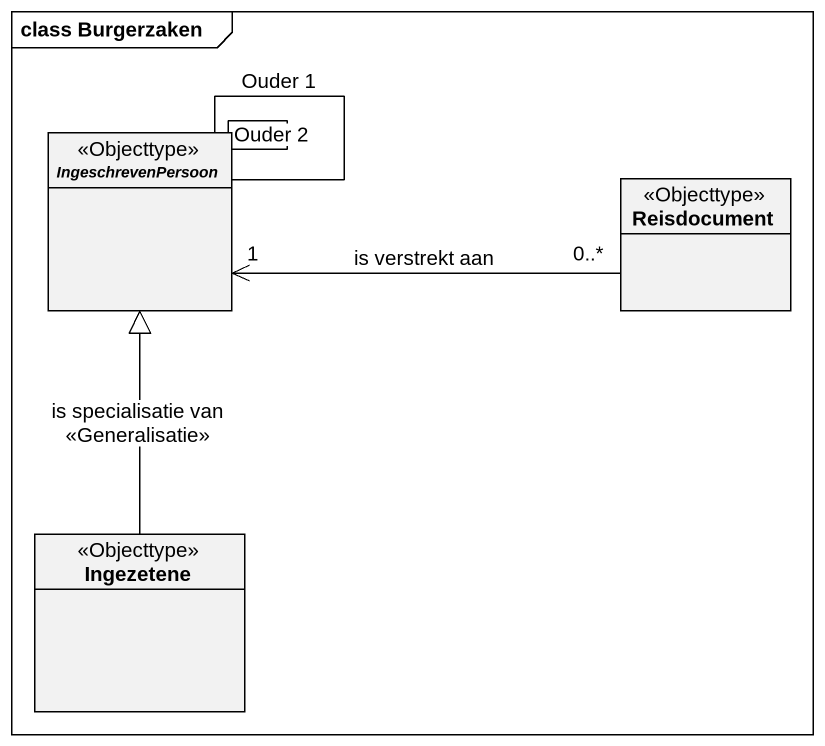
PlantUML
@startuml
mainframe class Burgerzaken
hide circle
hide empty members
abstract class IngeschrevenPersoon <<Objecttype>>
class Reisdocument <<Objecttype>>
class Ingezetene <<Objecttype>>
IngeschrevenPersoon -- IngeschrevenPersoon : Ouder 1
IngeschrevenPersoon -- IngeschrevenPersoon : Ouder 2
IngeschrevenPersoon "1" <-right- "0..*" Reisdocument : is verstrekt aan
Ingezetene -up-|> IngeschrevenPersoon : is specialisatie van\n<<Generalisatie>>
@enduml
